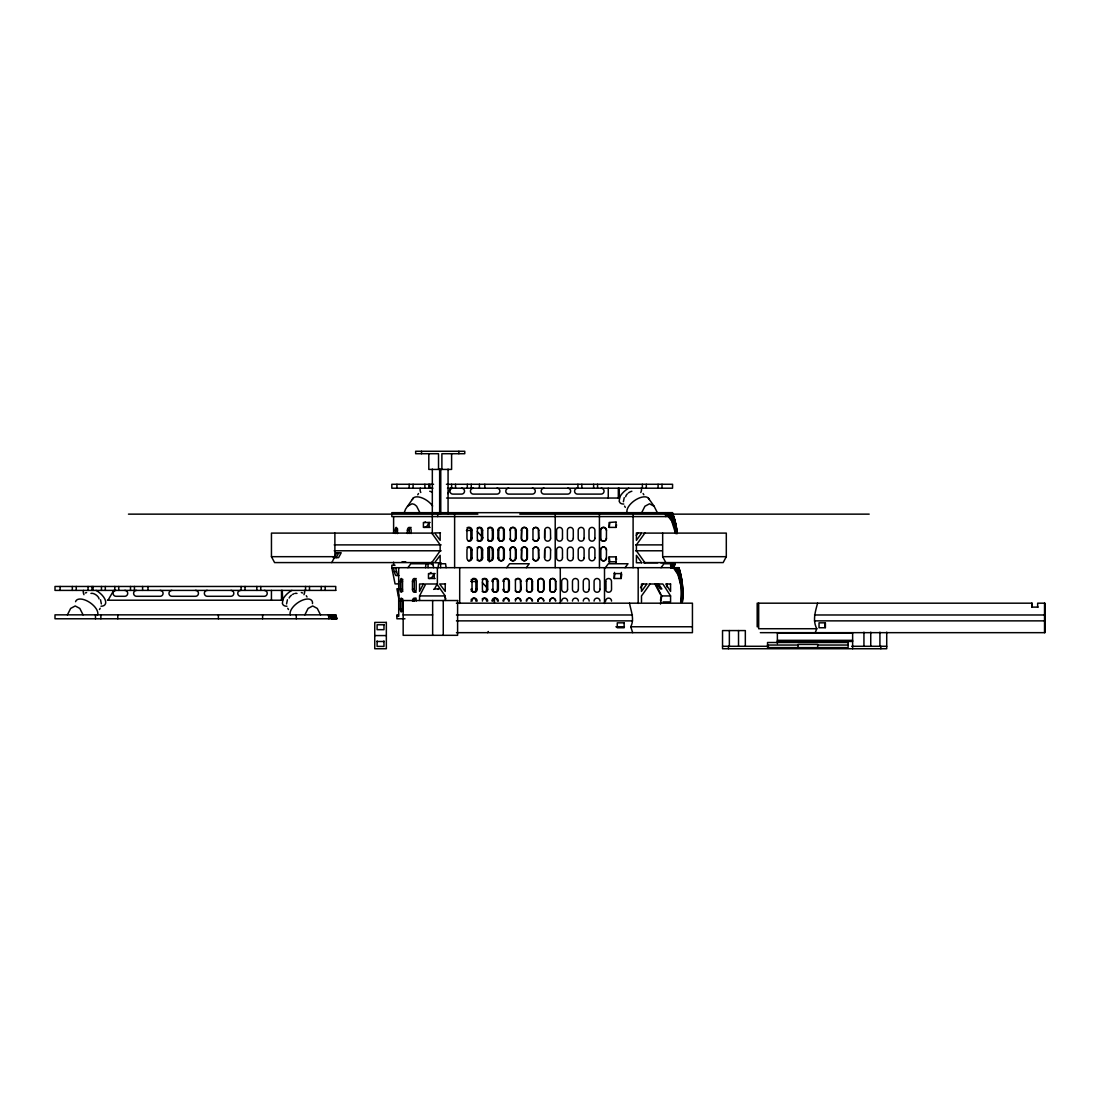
<?xml version="1.0" encoding="UTF-8"?>
<svg xmlns="http://www.w3.org/2000/svg" width="1100" height="1100" viewBox="0 0 1100 1100"><rect width="100%" height="100%" fill="white"/><g stroke="black" fill="none" stroke-linecap="round" stroke-linejoin="round"><path stroke-width="1.5" d="M523.352 560.656A2.901 2.846 -90 0 0 526.928 557.865L526.982 550A2.943 2.901 -90 0 0 522.033 547.91M527.368 557.865L527.423 550A2.943 2.901 -90 0 0 524.521 547.058A2.943 2.901 -90 0 0 521.634 550L521.675 557.865A2.901 2.846 -90 0 0 524.521 560.752A2.901 2.846 -90 0 0 527.368 557.865L526.928 557.865M286.564 603.928L287.416 599.761M623.384 501.751L624.25 497.585M609.799 522.638L609.235 527.395M614.873 573.732L614.309 578.49M621.72 574.076L621.17 578.49L614.185 578.49L614.185 573.581L621.17 573.581L621.376 572.426M282.26 590.398L282.673 600.215L107.484 600.215M619.08 488.207L619.493 498.039L446.572 498.039M680.666 601.837L680.666 601.837A51.177 43.367 90 0 0 680.666 584.623A84.948 78.21 -90 0 0 677.449 567.683M616.55 524.81L616.096 527.395L609.111 527.395L609.111 522.486L616.248 521.964M614.515 572.426L614.309 573.581M817.575 603.185C815.375 611.572 812.391 620.359 816.791 628.732L815.224 632.665M425.48 567.683L426.03 563.75M438.047 567.683L438.584 563.75L445.582 563.75L446.132 567.683M660.481 600.435L661.196 595.925M660.454 604.079L661.732 595.925L655.462 583.99M428.725 522.638L428.643 522.981A8.841 4.936 90 0 1 425.645 527.106L424.366 527.395M433.799 573.732L433.716 574.076A8.841 4.936 90 0 1 430.719 578.188L429.44 578.49M670.643 567.683L671.632 563.53L670.477 565.263M671.289 567.683L672.32 563.53M671.866 567.683L672.939 563.53M632.679 632.665L630.754 626.766C634.783 618.97 630.836 610.995 629.544 603.185M67.403 614.845L70.648 608.424L75.226 605.962L79.819 608.424L83.064 614.845M304.865 614.845L308.11 608.424L312.702 605.962L317.281 608.424L320.526 614.845M404.223 512.669L405.57 509.149L413.256 498.053M641.685 512.669L644.93 506.234L649.523 503.786L654.101 506.234L657.346 512.669M419.554 600.435L419.554 595.925L425.755 583.99L437.181 583.99L434.527 588.926A12.169 9.322 90 0 0 433.647 589.408M113.726 590.398L108.047 600.215M447.851 493.625L450.546 488.207M487.685 632.665L488.276 631.496M423.362 583.99L419.554 591.429L419.554 583.99L424.559 583.99M331.746 562.581L334.881 556.683L334.881 533.101M643.39 533.101L726.303 533.101L726.303 556.683L723.168 562.581L643.638 562.581M334.153 557.659L336.779 552.75M336.16 557.659L338.8 552.75M83.531 590.398L83.421 590.576A12.966 6.49 35.3 0 0 83.958 594.688M99.44 609.551L100.196 608.286M97.598 614.845L97.708 614.666A12.966 6.49 35.3 0 0 88.536 601.7A12.966 6.49 35.3 0 0 75.57 601.7M420.351 488.207L420.241 488.4A12.966 6.49 35.3 0 0 420.777 492.511M417.739 494.794L418.495 493.529M431.695 562.774L440.151 550.852L440.151 544.83L431.695 532.909M636.281 535.384L637.959 532.909M640.502 587.716L643.033 583.99M398.475 583.894L395.065 583.894L391.82 567.683L391.82 565.235L395.038 565.235M407.894 567.683L410.85 563.75L433.029 563.75L433.579 567.683M506.646 567.683L509.589 563.75L529.237 563.75L526.295 567.683M605.385 567.683L608.341 563.75L627.99 563.75L625.048 567.683M661.018 567.683L663.974 563.75L673.791 563.75L670.849 567.683M407.467 506.234L412.046 503.786L414.425 504.405L416.639 506.234L419.884 512.669M291.913 590.398L291.541 590.576A12.966 6.49 -35.3 0 0 282.906 599.431L282.37 603.543L283.236 605A12.966 6.49 -35.3 0 0 286.949 606.237M628.732 488.207L628.361 488.4A12.966 6.49 -35.3 0 0 619.726 497.255L619.19 501.366L620.056 502.824A12.966 6.49 -35.3 0 0 623.769 504.047M85.25 592.996L86.611 592.556M424.366 522.486L424.944 522.349A3.932 2.186 -90 0 0 425.466 521.964M429.44 573.581L430.018 573.444A3.932 2.186 -90 0 0 430.994 572.426M468.297 541.159L468.957 541.062A2.943 2.544 -90 0 0 470.841 538.216L470.841 530.351A2.943 2.544 -90 0 0 468.957 527.505L468.408 527.423A2.943 2.544 -90 0 0 467.033 527.794M468.297 560.808L468.957 560.711A2.943 2.544 -90 0 0 470.841 557.865L470.841 550A2.943 2.544 -90 0 0 468.957 547.154L468.297 547.058M433.579 484.275L391.82 484.275L391.82 488.207L432.946 488.207M446.421 484.275L672.581 484.275L672.54 488.207L447.507 488.207M128.466 514.14L477.868 514.14M519.791 514.14L869.179 514.14M430.086 522.486L423.404 522.486L423.404 527.395L430.086 527.395M395.244 533.5L395.244 530.351L397.457 530.351A2.943 0.976 -90 0 1 397.595 528.88M407.399 533.5L407.399 530.351L409.214 530.351A2.943 1.87 -90 0 1 411.084 527.395M470.841 530.351L472.038 530.351L472.038 538.216A2.943 2.544 -90 0 1 469.494 541.159A2.943 2.544 -90 0 1 466.95 538.216L466.95 530.351A2.943 2.544 -90 0 1 469.494 527.395A2.943 2.544 -90 0 1 472.038 530.351M477.056 528.261A2.943 2.64 -90 0 1 481.553 530.351L482.611 530.351L482.611 538.216A2.943 2.64 -90 0 1 479.971 541.159A2.943 2.64 -90 0 1 477.331 538.216L477.331 530.351A2.943 2.64 -90 0 1 479.971 527.395A2.943 2.64 -90 0 1 482.611 530.351M487.74 528.261A2.943 2.723 -90 0 1 492.388 530.351L493.295 530.351L493.295 538.216A2.943 2.723 -90 0 1 490.572 541.159A2.943 2.723 -90 0 1 487.85 538.216L487.85 530.351A2.943 2.723 -90 0 1 490.572 527.395A2.943 2.723 -90 0 1 493.295 530.351M498.328 539.688A2.943 2.791 -90 0 1 497.956 538.216L497.956 530.351L498.699 530.351A2.943 2.791 -90 0 1 501.504 527.395A2.943 2.791 -90 0 1 504.295 530.351L504.295 538.216A2.943 2.791 -90 0 1 501.504 541.159A2.943 2.791 -90 0 1 498.699 538.216L498.699 530.351M497.956 530.351A2.943 2.791 -90 0 1 500.748 527.395A2.943 2.791 -90 0 1 503.539 530.351L504.295 530.351M509.74 530.351L510.345 530.351A2.943 2.846 -90 0 1 513.191 527.395A2.943 2.846 -90 0 1 516.038 530.351L516.038 538.216A2.943 2.846 -90 0 1 513.191 541.159A2.943 2.846 -90 0 1 510.345 538.216L510.345 530.351M511.17 527.794A2.943 2.846 -90 0 1 515.446 530.351L516.038 530.351M521.579 539.688A2.943 2.901 -90 0 1 521.194 538.216L521.634 530.351A2.943 2.901 -90 0 1 524.521 527.395A2.943 2.901 -90 0 1 527.423 530.351L527.423 538.216A2.943 2.901 -90 0 1 524.521 541.159A2.943 2.901 -90 0 1 521.634 538.216L521.634 530.351M521.194 530.351A2.943 2.901 -90 0 1 524.081 527.395A2.943 2.901 -90 0 1 526.982 530.351L527.423 530.351M533.074 528.88A2.943 2.929 -90 0 1 538.533 530.351L538.808 538.216A2.943 2.929 -90 0 1 535.893 541.159A2.943 2.929 -90 0 1 532.964 538.216L532.964 530.351A2.943 2.929 -90 0 1 535.893 527.395A2.943 2.929 -90 0 1 538.808 530.351M550.605 538.216A2.943 2.943 0 0 1 547.663 541.159A2.943 2.943 0 0 1 544.706 538.216L544.706 530.351A2.943 2.943 0 0 1 547.539 527.409A2.943 2.943 0 0 1 550.481 530.351L550.605 538.216M606.471 530.351L606.416 530.351A2.943 2.943 0 0 0 603.474 527.409A2.943 2.943 0 0 0 600.531 530.351L600.531 538.216A2.943 2.943 0 0 0 603.474 541.159A2.943 2.943 0 0 0 606.471 538.216L606.416 538.216A2.943 2.943 0 0 1 603.474 541.159A2.943 2.943 0 0 1 600.572 538.216L600.572 530.351A2.943 2.943 0 0 1 603.515 527.409A2.943 2.943 0 0 1 606.471 530.351L606.416 538.216M466.386 530.447L471.419 530.447M433.386 533.101L271.452 533.101L271.452 556.683L274.587 562.581L433.359 562.581M440.467 532.909L434.61 532.909L440.151 540.334L440.151 532.909M470.841 538.216L472.038 538.216M478.239 541.062A2.943 2.64 -90 0 0 481.553 538.216L482.611 538.216M488.964 541.062A2.943 2.723 -90 0 0 492.388 538.216L493.295 538.216M497.956 538.216L498.699 538.216M500.019 541.062A2.943 2.791 -90 0 0 503.539 538.216L504.295 538.216M509.836 538.973A2.943 2.846 -90 0 0 515.446 538.216L516.038 538.216M522.033 540.293A2.943 2.901 -90 0 0 526.982 538.216L527.423 538.216M533.074 539.688A2.943 2.929 -90 0 0 538.533 538.216L538.808 538.216M544.596 538.216L544.706 530.351M334.194 544.885L441.141 544.885M635.594 544.885L662.118 544.885M470.841 550L472.038 550L472.038 557.865A2.943 2.544 -90 0 1 469.494 560.808A2.943 2.544 -90 0 1 466.95 557.865L466.95 550A2.943 2.544 -90 0 1 469.494 547.058A2.943 2.544 -90 0 1 472.038 550M478.913 547.058A2.943 2.64 -90 0 1 481.553 550L482.611 550L482.611 557.865A2.943 2.64 -90 0 1 479.971 560.808A2.943 2.64 -90 0 1 477.331 557.865L477.331 550A2.943 2.64 -90 0 1 479.971 547.058A2.943 2.64 -90 0 1 482.611 550M487.74 547.91A2.943 2.723 -90 0 1 492.388 550L493.295 550L493.295 557.865A2.943 2.723 -90 0 1 490.572 560.808A2.943 2.723 -90 0 1 487.85 557.865L487.85 550A2.943 2.723 -90 0 1 490.572 547.058A2.943 2.723 -90 0 1 493.295 550M498.328 559.336A2.943 2.791 -90 0 1 497.956 557.865L497.956 550L498.699 550A2.943 2.791 -90 0 1 501.504 547.058A2.943 2.791 -90 0 1 504.295 550L504.295 557.865A2.943 2.791 -90 0 1 501.504 560.808A2.943 2.791 -90 0 1 498.699 557.865L498.699 550M498.768 547.91A2.943 2.791 -90 0 1 503.539 550L504.295 550M509.74 550L510.345 550A2.943 2.846 -90 0 1 513.191 547.058A2.943 2.846 -90 0 1 516.038 550L516.038 557.865A2.943 2.846 -90 0 1 513.191 560.808A2.943 2.846 -90 0 1 510.345 557.865L510.345 550M509.836 549.244A2.943 2.846 -90 0 1 515.446 550L516.038 550M521.62 559.309A2.901 2.846 -90 0 1 521.235 557.865L521.634 550M533.074 548.529A2.943 2.929 -90 0 1 538.533 550L538.808 557.865A2.943 2.929 -90 0 1 535.893 560.808A2.943 2.929 -90 0 1 532.964 557.865L532.964 550A2.943 2.929 -90 0 1 535.893 547.058A2.943 2.929 -90 0 1 538.808 550M550.605 550L550.481 557.865A2.943 2.943 0 0 1 547.539 560.808A2.943 2.943 0 0 1 544.582 557.865L544.706 550A2.943 2.943 0 0 1 547.663 547.058A2.943 2.943 0 0 1 550.605 550M606.471 550L606.416 550A2.943 2.943 0 0 0 603.474 547.058A2.943 2.943 0 0 0 600.531 550L600.531 557.865A2.943 2.943 0 0 0 603.474 560.808A2.943 2.943 0 0 0 606.471 557.865L606.416 557.865A2.943 2.943 0 0 1 603.474 560.808A2.943 2.943 0 0 1 600.572 557.865L600.572 550A2.943 2.943 0 0 1 603.515 547.058A2.943 2.943 0 0 1 606.471 550L606.416 557.865M334.194 550.784L441.141 550.784M635.594 550.784L662.118 550.784M335.844 552.75L341.206 552.75L338.566 557.659L333.218 557.659M271.452 556.683L336.339 556.683M662.668 533.101L662.668 556.683L726.303 556.683M470.841 557.865L472.038 557.865M478.239 560.711A2.943 2.64 -90 0 0 481.553 557.865L482.611 557.865M488.964 560.711A2.943 2.723 -90 0 0 492.388 557.865L493.295 557.865M497.956 557.865L498.699 557.865M500.019 560.711A2.943 2.791 -90 0 0 503.539 557.865L504.295 557.865M509.836 558.621A2.943 2.846 -90 0 0 515.446 557.865L516.038 557.865M533.074 559.336A2.943 2.929 -90 0 0 538.533 557.865L538.808 557.865M544.596 557.865L544.706 550M402.036 561.784L405.721 561.784M414.48 562.774L419.279 562.774M420.681 562.774L432.314 562.774M441.127 562.774L434.61 562.774L440.151 555.335L440.151 562.774M643.981 562.774L657.773 562.774M660.715 562.774L665.5 562.774M391.82 567.683L678.879 567.683A84.989 84.989 0 0 1 682.371 601.865A84.948 84.755 -90 0 0 678.837 567.683M393.442 567.683L394.281 571.615L396.522 571.615L397.402 574.393A3.836 0.935 77.1 0 0 398.337 575.548M435.16 573.581L428.478 573.581L428.478 578.49L435.16 578.49M398.86 575.548L396.082 575.548A3.836 0.935 77.1 0 1 395.147 574.393L394.281 571.615M400.317 581.446A2.943 0.976 -90 0 1 401.294 578.49A2.943 0.976 -90 0 1 402.27 581.446L402.27 589.298A2.943 0.976 -90 0 1 401.294 592.254A2.943 0.976 -90 0 1 400.317 589.298L400.317 581.446L402.531 581.446A2.943 0.976 -90 0 1 402.82 579.356M412.473 581.446A2.943 1.87 -90 0 1 414.342 578.49A2.943 1.87 -90 0 1 416.199 581.446L416.199 589.298A2.943 1.87 -90 0 1 414.342 592.254A2.943 1.87 -90 0 1 412.473 589.298L412.473 581.446L414.288 581.446A2.943 1.87 -90 0 1 416.158 578.49M470.841 581.446L472.024 581.446A2.943 2.544 -90 0 1 474.567 578.49A2.943 2.544 -90 0 1 477.111 581.446L477.111 589.298A2.943 2.544 -90 0 1 474.567 592.254A2.943 2.544 -90 0 1 472.024 589.298L472.024 581.446M472.725 578.6A2.943 2.544 -90 0 1 473.371 578.49L474.031 578.6A2.943 2.544 -90 0 1 475.915 581.446L477.111 581.446M482.13 579.356A2.943 2.64 -90 0 1 486.626 581.446L487.685 581.446L487.685 589.298A2.943 2.64 -90 0 1 485.045 592.254A2.943 2.64 -90 0 1 482.405 589.298L482.405 581.446A2.943 2.64 -90 0 1 485.045 578.49A2.943 2.64 -90 0 1 487.685 581.446M492.016 581.446L492.924 581.446A2.943 2.723 -90 0 1 495.646 578.49A2.943 2.723 -90 0 1 498.369 581.446L498.369 589.298A2.943 2.723 -90 0 1 495.646 592.254A2.943 2.723 -90 0 1 492.924 589.298L492.924 581.446M493.377 578.889A2.943 2.723 -90 0 1 497.461 581.446L498.369 581.446M503.03 581.446L503.772 581.446A2.943 2.791 -90 0 1 506.578 578.49A2.943 2.791 -90 0 1 509.369 581.446L509.369 589.298A2.943 2.791 -90 0 1 506.578 592.254A2.943 2.791 -90 0 1 503.772 589.298L503.772 581.446M504.419 578.889A2.943 2.791 -90 0 1 508.612 581.446L509.369 581.446M516.244 578.889A2.943 2.846 -90 0 1 520.52 581.446L521.111 589.298A2.943 2.846 -90 0 1 518.265 592.254A2.943 2.846 -90 0 1 515.419 589.298L515.419 581.446A2.943 2.846 -90 0 1 518.265 578.49A2.943 2.846 -90 0 1 521.111 581.446M526.268 581.446L526.707 581.446A2.943 2.901 -90 0 1 529.595 578.49A2.943 2.901 -90 0 1 532.496 581.446L532.496 589.298A2.943 2.901 -90 0 1 529.595 592.254A2.943 2.901 -90 0 1 526.707 589.298L526.707 581.446M527.711 578.889A2.943 2.901 -90 0 1 532.056 581.446L532.496 581.446M537.749 581.446A2.943 2.929 -90 0 1 540.678 578.49A2.943 2.929 -90 0 1 543.606 581.446L543.606 589.298A2.943 2.929 -90 0 1 540.678 592.254A2.943 2.929 -90 0 1 537.749 589.298L538.038 581.446A2.943 2.929 -90 0 1 540.966 578.49A2.943 2.929 -90 0 1 543.881 581.446L543.881 589.298A2.943 2.929 -90 0 1 540.966 592.254A2.943 2.929 -90 0 1 538.038 589.298L538.038 581.446M549.67 581.446L549.78 581.446A2.943 2.943 0 0 1 552.736 578.504A2.943 2.943 0 0 1 555.679 581.446L555.679 589.298A2.943 2.943 0 0 1 552.736 592.24A2.943 2.943 0 0 1 549.78 589.298L549.67 581.446A2.943 2.943 0 0 1 552.612 578.504A2.943 2.943 0 0 1 555.555 581.446L555.679 581.446M605.605 581.446L605.646 581.446A2.943 2.943 0 0 1 608.548 578.49A2.943 2.943 0 0 1 611.49 581.446L611.545 589.298A2.943 2.943 0 0 1 608.548 592.254A2.943 2.943 0 0 1 605.605 589.298L605.605 581.446L605.646 589.298M471.46 581.543L476.493 581.543M445.541 583.99L439.684 583.99L445.225 591.429L445.225 583.99M649.055 583.99L662.846 583.99A140.896 26.359 54.3 0 1 670.574 595.925L670.574 601.934L663.053 601.934M399.259 588.816L396.894 588.816L398.888 598.799M434.527 588.926L438.955 588.926A12.169 9.322 -90 0 0 438.075 589.408M400.317 589.298L402.531 589.298A2.943 0.976 -90 0 0 402.82 591.388M412.473 589.298L414.288 589.298A2.943 1.87 -90 0 0 416.158 592.254M470.841 589.298L472.024 589.298M472.725 592.144A2.943 2.544 -90 0 0 473.371 592.254L474.031 592.144A2.943 2.544 -90 0 0 475.915 589.298L477.111 589.298M482.13 591.388A2.943 2.64 -90 0 0 486.626 589.298L487.685 589.298M492.016 589.298L492.924 589.298M493.377 591.855A2.943 2.723 -90 0 0 497.461 589.298L498.369 589.298M503.03 589.298L503.772 589.298M504.419 591.855A2.943 2.791 -90 0 0 508.612 589.298L509.369 589.298M515.199 590.769A2.943 2.846 -90 0 0 520.52 589.298L521.111 589.298M526.364 590.067A2.943 2.901 -90 0 0 532.056 589.298L532.496 589.298M549.656 589.298A2.943 2.943 0 0 0 552.612 592.24A2.943 2.943 0 0 0 555.555 589.298L555.679 589.298M335.761 590.398L55 590.398L55 586.465L335.761 586.465L335.72 590.398M419.554 595.925L444.551 595.925L445.913 599.019M661.732 595.925L670.574 595.925M400.317 601.095A2.943 0.976 -90 0 1 401.294 598.139A2.943 0.976 -90 0 1 402.27 601.095L402.27 608.946A2.943 0.976 -90 0 1 401.294 611.902A2.943 0.976 -90 0 1 400.317 608.946L400.317 601.095L402.531 601.095A2.943 0.976 -90 0 1 402.82 599.005M470.841 601.095L472.024 601.095A2.943 2.544 -90 0 1 474.567 598.139A2.943 2.544 -90 0 1 477.111 601.095L475.915 601.095A2.943 2.544 -90 0 0 474.031 598.249L473.371 598.139A2.943 2.544 -90 0 0 472.725 598.249M492.016 601.095L492.924 601.095A2.943 2.723 -90 0 1 495.646 598.139A2.943 2.723 -90 0 1 498.369 601.095L497.461 601.095A2.943 2.723 -90 0 0 493.377 598.538M503.03 601.095L503.772 601.095A2.943 2.791 -90 0 1 506.578 598.139A2.943 2.791 -90 0 1 509.369 601.095L508.612 601.095A2.943 2.791 -90 0 0 504.419 598.538M526.268 601.095L526.707 601.095A2.943 2.901 -90 0 1 529.595 598.139A2.943 2.901 -90 0 1 532.496 601.095L532.056 601.095A2.943 2.901 -90 0 0 527.711 598.538M605.605 601.095L605.646 601.095A2.943 2.943 0 0 1 608.589 598.139A2.943 2.943 0 0 1 611.545 601.095L611.545 601.095M456.39 603.185L692.436 603.185L692.436 632.665L456.473 632.665M1038.125 607.118L1031.759 607.118L1031.759 603.185M400.317 608.946L402.531 608.946A2.943 0.976 -90 0 0 402.82 611.036M335.761 614.845L55 614.845L55 618.777L336.985 618.777L335.72 614.845M398.516 614.845L396.894 614.845L396.894 618.777L404.951 618.777M403.164 614.914L432.644 614.914M456.445 614.982L632.459 614.982M814.509 614.982L1044.533 614.982M396.894 616.316L398.709 616.316L398.681 567.683M456.445 620.868L632.459 620.868M814.509 620.868L1044.533 620.868M615.904 626.766L624.429 626.766M630.754 626.766L692.354 626.766M758.271 626.766L757.185 626.766L757.185 603.185L1032.226 603.185L1032.226 607.118M816.791 628.732L758.684 628.732L758.684 603.185M760.334 632.665L1045 632.665L1045 603.185L1037.658 603.185L1037.658 607.118M374.743 635.58L386.348 635.58M777.37 640.324L852.638 640.324M377.107 641.479L383.982 641.479M777.37 641.451L852.638 641.451M767.539 645.04L798.009 645.04M817.657 645.04L848.114 645.04M722.535 646.291L768.501 646.291M851.73 646.291L886.724 646.291M301.317 592.556L302.679 592.996M96.03 590.398L96.387 590.576A12.966 6.49 35.3 0 1 105.449 600.572A12.966 6.49 35.3 0 1 100.98 606.237M665.706 516.587L665.239 512.669L671.619 520.754L675.592 533.527A84.948 78.21 -90 0 0 672.375 516.587L671.151 512.669M680.666 584.623L677.93 574.53L673.393 567.683A84.948 83.242 90 0 0 674.616 563.53A84.948 83.242 -90 0 1 673.86 566.308M477.345 531.644L482.817 537.639M482.419 582.739L486.805 587.538M648.312 498.053L654.101 506.234M658.487 583.99L661.856 588.926L660.289 588.926L656.92 583.99M436.769 583.99L445.225 595.925L445.225 600.435M641.217 488.207L641.327 488.4A12.966 6.49 -35.3 0 1 640.791 492.511M643.087 493.529L643.844 494.794M624.553 506.096L625.309 507.361M627.151 512.669L627.041 512.476A12.966 6.49 -35.3 0 1 636.212 499.51A12.966 6.49 -35.3 0 1 649.192 499.51M304.397 590.398L304.507 590.576A12.966 6.49 -35.3 0 1 303.971 594.688M306.268 595.719L307.024 596.984M287.732 608.286L288.489 609.551M290.331 614.845L290.221 614.666A12.966 6.49 -35.3 0 1 300.864 600.902A12.966 6.49 -35.3 0 1 312.482 603.598M609.235 556.875L609.785 561.303M609.235 561.784L609.441 562.939M662.668 556.683L665.816 562.581M654.926 583.99L660.413 594.426M672.224 512.669L673.654 516.587A84.948 84.191 -90 0 1 677.105 533.5A84.948 84.755 -90 0 0 673.764 516.587L672.54 512.669L391.82 512.669L391.82 516.587L673.805 516.587A84.989 84.989 0 0 1 677.298 533.5M671.949 512.669L673.173 516.587A84.948 81.936 90 0 1 676.541 533.5M671.591 512.669L672.815 516.587A84.948 80.259 90 0 1 676.115 533.5M670.643 512.669L674.176 527.189M670.065 512.669L672.856 523.435M669.419 512.669L671.632 520.754M668.704 512.669L670.477 519.021M667.92 512.669L669.377 517.646M667.081 512.669L668.319 516.587M335.404 614.845L336.834 618.777M335.115 614.845L336.353 618.777M334.757 614.845L335.995 618.777M334.331 614.845L335.555 618.777M333.822 614.845L335.046 618.777M333.245 614.845L334.469 618.777M332.599 614.845L333.822 618.777M331.884 614.845L333.107 618.777M331.1 614.845L332.324 618.777M330.261 614.845L331.499 618.777L328.419 614.845L328.886 618.777M100.512 599.761L101.365 603.928M676.94 567.683L679.25 578.27M676.362 567.683L677.93 574.53M675.716 567.683L676.706 571.835M675.001 567.683L675.551 570.116M674.231 567.683L674.451 568.727M396.522 571.615L395.711 567.683M616.55 559.474L616.096 556.875L609.111 556.875L609.111 561.784L616.096 561.784L616.303 562.939M440.55 563.75L440.646 567.683M427.982 563.75L428.092 567.683M1044.533 603.185L1044.533 632.665M886.724 632.143L886.724 648.739L722.535 648.739L722.535 630.575L745.332 630.575L745.332 646.291M880.839 646.291L880.839 648.739M879.918 632.143L879.918 646.291M870.746 632.143L870.746 646.291M863.94 632.143L863.94 646.291M852.638 648.739L852.638 633.023L777.37 633.023L777.37 643.638M825.399 622.834L825.399 627.756M817.657 647.598L817.657 644.449L798.009 644.449L798.009 647.598M738.526 630.575L738.526 646.291M729.355 630.575L729.355 646.291M728.434 646.291L728.434 648.739M667.054 583.99L667.054 586.974M662.021 484.275L662.021 488.207M658.089 484.275L658.089 488.207M646.305 484.275L646.305 488.207M642.373 484.275L642.373 488.207M641.493 601.934L641.493 595.925A140.896 26.359 -54.3 0 0 650.031 583.99M638.179 567.683L638.179 603.446M633.105 512.669L633.105 567.683M621.046 573.581L621.046 578.49M618.324 488.207L618.324 498.039M615.973 522.486L615.973 527.395M615.973 556.875L615.973 561.784M608.259 488.207L608.259 498.039M604.505 567.683L604.505 603.446M599.431 512.669L599.431 567.683M597.561 484.275L597.561 488.207M593.629 484.275L593.629 488.207M581.845 484.275L581.845 488.207M577.913 484.275L577.913 488.207M560.285 567.683L560.285 603.446M555.555 581.446L555.555 589.298M555.211 512.669L555.211 567.683M549.78 581.446L549.78 589.298M538.533 530.351L538.533 538.216M538.533 550L538.533 557.865M532.056 581.446L532.056 589.298M526.982 530.351L526.982 538.216M520.52 581.446L520.52 589.298M515.446 530.351L515.446 538.216M515.446 550L515.446 557.865M508.612 581.446L508.612 589.298M503.539 530.351L503.539 538.216M503.539 550L503.539 557.865M497.461 581.446L497.461 589.298M494.464 597.616L494.464 602.717M492.388 530.351L492.388 538.216M492.388 550L492.388 557.865M489.39 546.535L489.39 561.825M486.626 581.446L486.626 589.298M484.811 484.275L484.811 488.207M481.553 530.351L481.553 538.216M481.553 550L481.553 557.865M479.408 484.275L479.408 488.207M475.915 581.446L475.915 589.298M471.254 484.275L471.254 488.207M467.321 484.275L467.321 488.207M459.69 567.683L459.69 603.446M458.879 451.261L458.879 453.709M455.538 484.275L455.538 488.207M454.616 512.669L454.616 567.683M451.605 453.709L451.605 469.425L428.808 469.425L428.808 453.709M451.605 484.275L451.605 488.207M448.071 469.109L448.071 513.576M443.259 600.531L443.259 635.319M441.884 469.425L441.884 453.709L464.764 453.709L464.764 451.261L415.649 451.261L415.649 453.709L438.529 453.709L438.529 469.425M440.77 469.109L440.77 513.576M439.643 469.109L439.643 513.576M437.704 512.669L437.704 516.587M437.374 567.683L437.374 584.98M434.211 573.581L434.211 578.49M432.644 600.531L432.644 635.319M432.341 469.109L432.3 533.885M432.3 561.798L432.3 564.74M429.866 484.275L429.866 488.207M429.138 522.486L429.138 527.395M428.808 484.275L428.808 488.207M424.875 484.275L424.875 488.207M421.534 451.261L421.534 453.709M414.288 581.446L414.288 589.298M413.091 484.275L413.091 488.207M411.125 533.5L411.125 530.351A2.943 1.87 -90 0 0 409.269 527.395A2.943 1.87 -90 0 0 407.399 530.351M409.214 530.351L409.214 533.5M409.159 484.275L409.159 488.207M402.531 581.446L402.531 589.298M402.531 601.095L402.531 608.946M397.457 530.351L397.457 533.5M397.196 533.5L397.196 530.351A2.943 0.976 -90 0 0 396.22 527.395A2.943 0.976 -90 0 0 395.244 530.351M396.935 484.275L396.935 488.207M393.607 516.587L393.607 533.294M393.607 562.169L393.607 565.235M383.982 640.942L383.982 646.388L377.107 646.388L377.107 640.942M325.201 586.465L325.201 590.398M321.269 586.465L321.269 590.398M309.485 586.465L309.485 590.398M305.553 586.465L305.553 590.398M296.285 614.845L296.285 618.777M281.504 590.398L281.504 600.215M271.439 590.398L271.439 600.215M262.611 614.845L262.611 618.777M260.741 586.465L260.741 590.398M256.809 586.465L256.809 590.398M245.025 586.465L245.025 590.398M241.093 586.465L241.093 590.398M218.391 614.845L218.391 618.777M147.991 586.465L147.991 590.398M142.588 586.465L142.588 590.398M134.434 586.465L134.434 590.398M130.501 586.465L130.501 590.398M118.718 586.465L118.718 590.398M117.796 614.845L117.796 618.777M114.785 586.465L114.785 590.398M105.311 586.465L105.311 590.398M101.461 586.465L101.461 590.398M100.884 614.845L100.884 618.777M95.48 614.845L95.48 618.777M93.046 586.465L93.046 590.398M91.988 586.465L91.988 590.398M88.055 586.465L88.055 590.398M76.271 586.465L76.271 590.398M72.339 586.465L72.339 590.398M60.115 586.465L60.115 590.398M195.498 590.398A2.943 2.943 0 0 1 198.454 593.34A2.943 2.943 0 0 1 195.498 596.296L171.916 596.296A2.943 2.943 0 0 1 168.974 593.34A2.943 2.943 0 0 1 171.916 590.398M207.295 590.398A2.943 2.943 0 0 0 204.353 593.34A2.943 2.943 0 0 0 207.295 596.296L230.876 596.296A2.943 2.943 0 0 0 233.819 593.34A2.943 2.943 0 0 0 230.876 590.398M160.132 590.398A2.943 2.943 0 0 1 163.075 593.34A2.943 2.943 0 0 1 160.132 596.296L136.551 596.296A2.943 2.943 0 0 1 133.609 593.34A2.943 2.943 0 0 1 136.551 590.398M124.754 590.398A2.943 2.943 0 0 1 127.71 593.34A2.943 2.943 0 0 1 124.754 596.296L116.05 596.296A2.943 2.943 0 0 1 113.108 593.34A2.943 2.943 0 0 1 116.05 590.398M240.694 590.398A2.943 2.943 0 0 0 237.751 593.34A2.943 2.943 0 0 0 240.694 596.296L264.275 596.296A2.943 2.943 0 0 0 267.231 593.34A2.943 2.943 0 0 0 264.275 590.398M289.121 598.029A5.308 2.654 -35.3 0 1 291.514 595.183M292.655 594.413A5.308 2.654 -35.3 0 1 293.851 593.808M295.034 593.436A5.308 2.654 -35.3 0 1 296.972 593.436M90.956 593.436A5.308 2.654 35.3 0 1 95.851 594.784A5.308 2.654 35.3 0 1 99.069 598.936M532.317 488.207A2.943 2.943 0 0 1 535.274 491.164A2.943 2.943 0 0 1 532.317 494.106L508.75 494.106A2.943 2.943 0 0 1 505.794 491.164A2.943 2.943 0 0 1 508.75 488.207M544.115 488.207A2.943 2.943 0 0 0 541.173 491.164A2.943 2.943 0 0 0 544.115 494.106L567.696 494.106A2.943 2.943 0 0 0 570.639 491.164A2.943 2.943 0 0 0 567.696 488.207M496.953 488.207A2.943 2.943 0 0 1 499.895 491.164A2.943 2.943 0 0 1 496.953 494.106L473.371 494.106A2.943 2.943 0 0 1 470.429 491.164A2.943 2.943 0 0 1 473.371 488.207M461.587 488.207A2.943 2.943 0 0 1 464.53 491.164A2.943 2.943 0 0 1 461.587 494.106L452.87 494.106A2.943 2.943 0 0 1 449.928 491.164A2.943 2.943 0 0 1 452.87 488.207M577.527 488.207A2.943 2.943 0 0 0 574.571 491.164A2.943 2.943 0 0 0 577.527 494.106L601.109 494.106A2.943 2.943 0 0 0 604.051 491.164A2.943 2.943 0 0 0 601.109 488.207M673.86 517.976A84.948 83.242 -90 0 1 674.616 520.754M674.96 522.143A84.948 83.242 -90 0 1 675.579 524.961M675.854 526.377A84.948 83.242 -90 0 1 676.72 532.07M674.836 563.53A84.948 84.191 -90 0 1 673.654 567.683M412.39 499.51A12.966 6.49 35.3 0 1 420.97 497.516A12.966 6.49 35.3 0 1 432.63 506M673.475 563.53A84.948 78.21 -90 0 1 672.375 567.683M673.942 563.53A84.948 80.259 90 0 1 672.815 567.683M674.327 563.53A84.948 81.936 90 0 1 673.173 567.683M673.447 516.587A84.948 83.242 90 0 1 676.871 533.5M429.729 491.26A5.308 2.654 35.3 0 1 432.094 492.223M625.68 496.76A5.308 2.654 -35.3 0 1 627.316 493.914M628.334 493.006A5.308 2.654 -35.3 0 1 631.854 491.26M398.681 596.076A5.294 3.74 0 0 1 398.709 594.77M416.199 601.095A2.943 1.87 -90 0 0 414.342 598.139A2.943 1.87 -90 0 0 412.473 601.095L414.288 601.095A2.943 1.87 -90 0 1 416.158 598.139M526.364 600.325A2.943 2.901 -90 0 1 527.106 599.005M515.419 601.095A2.943 2.846 -90 0 1 518.265 598.139A2.943 2.846 -90 0 1 521.111 601.095L520.52 601.095A2.943 2.846 -90 0 0 515.199 599.624M515.199 579.961A2.943 2.846 -90 0 1 515.652 579.356M503.126 580.676A2.943 2.791 -90 0 1 503.841 579.356M503.841 591.388A2.943 2.791 -90 0 1 503.126 590.067M526.364 580.676A2.943 2.901 -90 0 1 527.106 579.356M503.126 600.325A2.943 2.791 -90 0 1 503.841 599.005M492.814 591.388A2.943 2.723 -90 0 1 492.112 590.067M492.112 580.676A2.943 2.723 -90 0 1 492.814 579.356M492.112 600.325A2.943 2.723 -90 0 1 492.814 599.005M471.584 591.388A2.943 2.544 -90 0 1 471.171 590.769M471.171 579.961A2.943 2.544 -90 0 1 471.584 579.356M471.171 599.624A2.943 2.544 -90 0 1 471.584 599.005M482.405 601.095A2.943 2.64 -90 0 1 485.045 598.139A2.943 2.64 -90 0 1 487.685 601.095L486.626 601.095A2.943 2.64 -90 0 0 482.13 599.005M561.66 601.095A2.943 2.943 0 0 1 564.616 598.139A2.943 2.943 0 0 1 567.559 601.095M572.467 601.095A2.943 2.943 0 0 1 575.424 598.139A2.943 2.943 0 0 1 578.366 601.095M583.275 601.095A2.943 2.943 0 0 1 586.231 598.139A2.943 2.943 0 0 1 589.174 601.095M594.082 601.095A2.943 2.943 0 0 1 597.039 598.139A2.943 2.943 0 0 1 599.981 601.095M678.727 567.683A84.948 84.191 -90 0 1 682.179 601.865M678.521 567.683A84.948 83.242 90 0 1 681.945 601.865M678.246 567.683A84.948 81.936 90 0 1 681.615 601.865M677.889 567.683A84.948 80.259 90 0 1 681.189 601.865M676.005 529.21A84.948 81.936 -90 0 1 676.39 532.07M644.957 562.774A140.896 26.359 54.3 0 0 636.419 550.852L636.419 544.83A140.896 26.359 -54.3 0 0 644.957 532.909M522.665 560.368A2.901 2.846 -90 0 1 522.074 559.914M521.194 550A2.943 2.901 -90 0 1 521.579 548.529M509.836 529.581A2.943 2.846 -90 0 1 510.579 528.261M499.345 540.76A2.943 2.791 -90 0 1 498.768 540.293M497.956 550A2.943 2.791 -90 0 1 498.328 548.529M499.345 560.409A2.943 2.791 -90 0 1 498.768 559.941M488.304 540.76A2.943 2.723 -90 0 1 487.74 540.293M488.304 560.409A2.943 2.723 -90 0 1 487.74 559.941M477.592 540.76A2.943 2.64 -90 0 1 477.056 540.293M467.033 547.442A2.943 2.544 -90 0 1 467.651 547.154M477.592 560.409A2.943 2.64 -90 0 1 477.056 559.941M477.056 547.91A2.943 2.64 -90 0 1 478.239 547.154M641.781 532.909L636.419 540.334L636.419 532.909L641.781 532.909M646.855 583.99L641.493 591.429L641.493 583.99L646.855 583.99M641.781 562.774L636.419 562.774L636.419 555.335L641.781 562.774M670.574 583.99L665.789 583.99L670.574 591.429L670.574 583.99M457.6 600.531L403.164 600.531L403.164 635.319L457.6 635.319L457.6 600.531M538.038 601.095L537.749 601.095A2.943 2.929 -90 0 1 540.678 598.139A2.943 2.929 -90 0 1 543.606 601.095L543.881 601.095A2.943 2.929 -90 0 0 540.966 598.139A2.943 2.929 -90 0 0 538.038 601.095M549.78 601.095L549.67 601.095A2.943 2.943 0 0 1 552.612 598.152A2.943 2.943 0 0 1 555.555 601.095L555.679 601.095A2.943 2.943 0 0 0 552.736 598.152A2.943 2.943 0 0 0 549.78 601.095M386.348 622.408L374.743 622.408L374.743 648.739L386.348 648.739L386.348 622.408M624.14 622.834L617.265 622.834L617.265 627.756L624.14 627.756L624.14 622.834M824.931 622.834L819.032 622.834L819.032 627.756L824.931 627.756L824.931 622.834M383.982 624.773L377.107 624.773L377.107 629.681L383.982 629.681L383.982 624.773M848.114 642.496L767.539 642.496L767.539 647.598L848.114 647.598L848.114 642.496M599.981 589.298L599.981 581.446A2.943 2.943 0 0 0 597.039 578.49A2.943 2.943 0 0 0 594.082 581.446L594.082 589.298A2.943 2.943 0 0 0 597.039 592.254A2.943 2.943 0 0 0 599.981 589.298M594.908 538.216L594.908 530.351A2.943 2.943 0 0 0 591.965 527.395A2.943 2.943 0 0 0 589.009 530.351L589.009 538.216A2.943 2.943 0 0 0 591.965 541.159A2.943 2.943 0 0 0 594.908 538.216M594.908 557.865L594.908 550A2.943 2.943 0 0 0 591.965 547.058A2.943 2.943 0 0 0 589.009 550L589.009 557.865A2.943 2.943 0 0 0 591.965 560.808A2.943 2.943 0 0 0 594.908 557.865M589.174 589.298L589.174 581.446A2.943 2.943 0 0 0 586.231 578.49A2.943 2.943 0 0 0 583.275 581.446L583.275 589.298A2.943 2.943 0 0 0 586.231 592.254A2.943 2.943 0 0 0 589.174 589.298M584.1 538.216L584.1 530.351A2.943 2.943 0 0 0 581.158 527.395A2.943 2.943 0 0 0 578.201 530.351L578.201 538.216A2.943 2.943 0 0 0 581.158 541.159A2.943 2.943 0 0 0 584.1 538.216M584.1 557.865L584.1 550A2.943 2.943 0 0 0 581.158 547.058A2.943 2.943 0 0 0 578.201 550L578.201 557.865A2.943 2.943 0 0 0 581.158 560.808A2.943 2.943 0 0 0 584.1 557.865M578.366 589.298L578.366 581.446A2.943 2.943 0 0 0 575.424 578.49A2.943 2.943 0 0 0 572.467 581.446L572.467 589.298A2.943 2.943 0 0 0 575.424 592.254A2.943 2.943 0 0 0 578.366 589.298M573.293 538.216L573.293 530.351A2.943 2.943 0 0 0 570.35 527.395A2.943 2.943 0 0 0 567.394 530.351L567.394 538.216A2.943 2.943 0 0 0 570.35 541.159A2.943 2.943 0 0 0 573.293 538.216M573.293 557.865L573.293 550A2.943 2.943 0 0 0 570.35 547.058A2.943 2.943 0 0 0 567.394 550L567.394 557.865A2.943 2.943 0 0 0 570.35 560.808A2.943 2.943 0 0 0 573.293 557.865M567.559 589.298L567.559 581.446A2.943 2.943 0 0 0 564.616 578.49A2.943 2.943 0 0 0 561.66 581.446L561.66 589.298A2.943 2.943 0 0 0 564.616 592.254A2.943 2.943 0 0 0 567.559 589.298M562.485 538.216L562.485 530.351A2.943 2.943 0 0 0 559.543 527.395A2.943 2.943 0 0 0 556.586 530.351L556.586 538.216A2.943 2.943 0 0 0 559.543 541.159A2.943 2.943 0 0 0 562.485 538.216M562.485 557.865L562.485 550A2.943 2.943 0 0 0 559.543 547.058A2.943 2.943 0 0 0 556.586 550L556.586 557.865A2.943 2.943 0 0 0 559.543 560.808A2.943 2.943 0 0 0 562.485 557.865M673.764 567.683A84.948 84.755 -90 0 0 674.96 563.53A84.989 84.989 0 0 1 673.805 567.683"/></g></svg>
